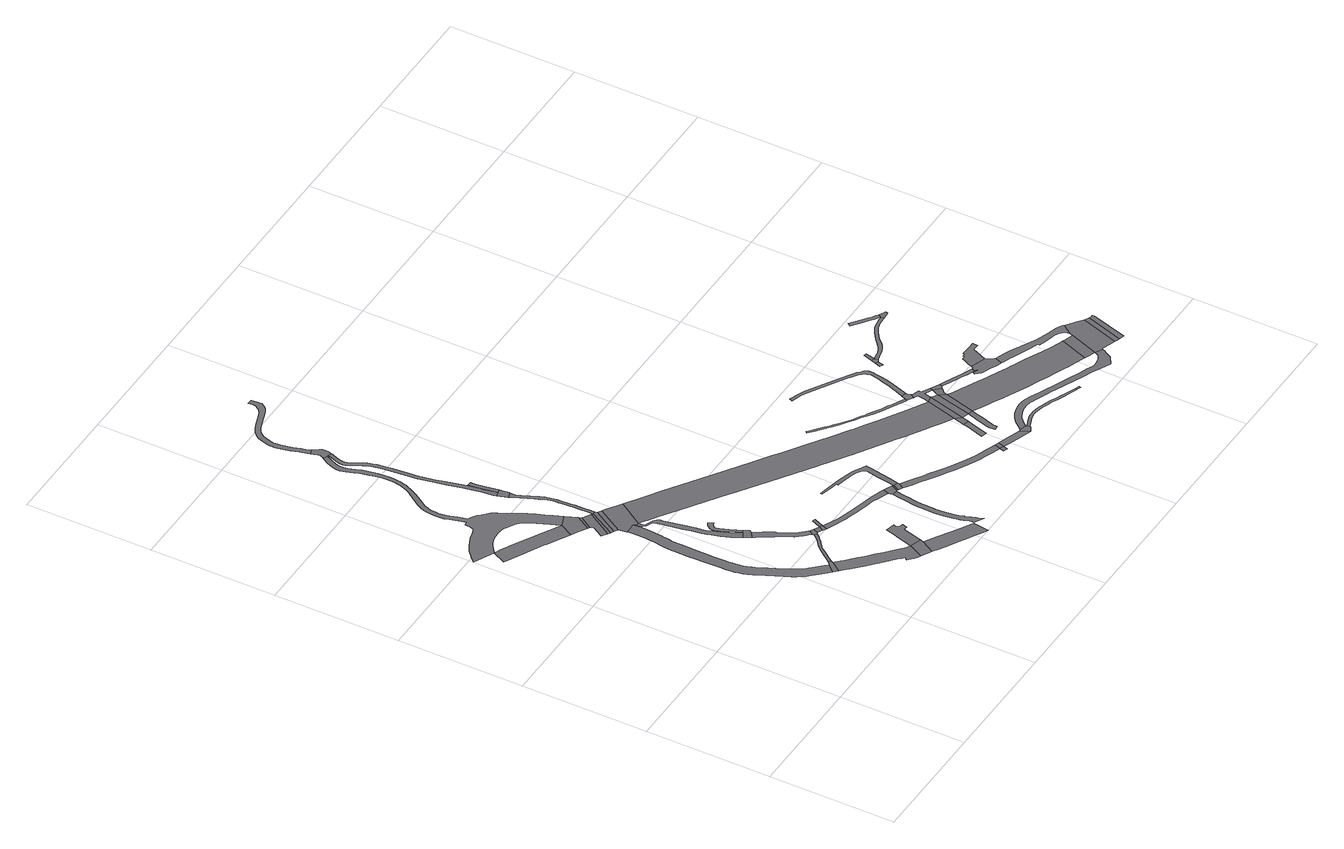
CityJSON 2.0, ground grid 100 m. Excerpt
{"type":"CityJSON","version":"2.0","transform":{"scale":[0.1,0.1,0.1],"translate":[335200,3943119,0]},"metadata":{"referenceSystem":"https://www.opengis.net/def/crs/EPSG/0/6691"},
"CityObjects":{
"road1":{"type":"Road","geometry":[{"type":"MultiSurface","lod":"1","boundaries":[[[0,1,2,3,4,5,6,7,8,9,10,11,12,13,14,15]]]}]},
"road2":{"type":"Road","geometry":[{"type":"MultiSurface","lod":"1","boundaries":[[[16,17,18,19,20,21,22]]]}]},
"road3":{"type":"Road","geometry":[{"type":"MultiSurface","lod":"1","boundaries":[[[23,24,25,26,27,28,29,30,31,32,33,34,35,36,37,38,39,40,41,42,43,44,45,46,47,48,49,50,51,52,53,54,55,56,57,58,59,60,61,62,63,64,65,66,67,68,69,70,71,72,73,74,75,76,77,78,79,80,81,82,83,84,85,86,87,88,89,90,91,92,93,94,95,96,97,98,99,100,101,102,103,104,105,106,107,108,109,110,111,112,113,114,115,116,117,118,119,120,121,122,123,124,125,126,127,128,129,130,131,132,133,7,134,135,136,137,138,139,140,141,142,143,144,145,146,147,148,149,150,151,152,153,154,155,156,15]]]}]},
"road4":{"type":"Road","attributes":{"function":"2","RoadStructureAttribute.sectionType":"1"},"geometry":[{"type":"MultiSurface","lod":"1","boundaries":[[[21,157,158,159,160,161,162,163,164,165,166,167,168,169,170,171,172,173,174,175,176,177,178,179,180,181,182,183,184,185,186,187,188,189,190,191,192,193,194,195,196,197,198,199,200,201,202,203,204,205,206,207,208,209,210,211,212,213,214,215,216,217,218,219,220,221,222,223,224,225,226,227,228,229,230,231,232,233,22]]]}]},
"road5":{"type":"Road","geometry":[{"type":"MultiSurface","lod":"1","boundaries":[[[14,234,235,236,23,15]]]}]},
"road6":{"type":"Road","geometry":[{"type":"MultiSurface","lod":"1","boundaries":[[[237,238,239,240,241,242,243,244]]]}]},
"road7":{"type":"Road","attributes":{"function":"2","RoadStructureAttribute.sectionType":"1"},"geometry":[{"type":"MultiSurface","lod":"1","boundaries":[[[235,242,241,245,236]]]}]},
"road8":{"type":"Road","attributes":{"function":"2"},"geometry":[{"type":"MultiSurface","lod":"1","boundaries":[[[246,247,239,238]]]}]},
"road9":{"type":"Road","geometry":[{"type":"MultiSurface","lod":"1","boundaries":[[[248,249,247,246,250]]]}]},
"road10":{"type":"Road","attributes":{"RoadStructureAttribute.sectionType":"1"},"geometry":[{"type":"MultiSurface","lod":"1","boundaries":[[[251,252,248,250]]]}]},
"road11":{"type":"Road","attributes":{"function":"2","RoadStructureAttribute.sectionType":"1"},"geometry":[{"type":"MultiSurface","lod":"1","boundaries":[[[253,254,255,256,257,258,259,260,261,262,263,264,17,16,265,266,267,268,269,270,271,272,273,274,275,276,277,278,279,280]]]}]},
"road12":{"type":"Road","attributes":{"RoadStructureAttribute.sectionType":"1"},"geometry":[{"type":"MultiSurface","lod":"1","boundaries":[[[281,282,283,284,285,286,287,288,289,290,291,292,293,294,295,296,297,298,299,300,301,302,303,304,305,306,307,308,309,310,311,312,313,314,315,316,317,318,319,320,321,322,323,324,325,326,327,328,329,330,331]]]}]},
"road13":{"type":"Road","attributes":{"RoadStructureAttribute.sectionType":"1"},"geometry":[{"type":"MultiSurface","lod":"1","boundaries":[[[332,333,334,335,336,337,338,339,340,341,342,343,344,345,19,18,346,347,348,349,350,351,352,353,354,355,356,357,358]]]}]},
"road14":{"type":"Road","geometry":[{"type":"MultiSurface","lod":"1","boundaries":[[[359,360,361,252,251,362,363,197,196,364,365,331,330,366]]]}]},
"road15":{"type":"Road","geometry":[{"type":"MultiSurface","lod":"1","boundaries":[[[367,302,301,368,369,370,371,372]]]}]},
"road16":{"type":"Road","attributes":{"RoadStructureAttribute.sectionType":"1"},"geometry":[{"type":"MultiSurface","lod":"1","boundaries":[[[373,374,375,376,377,378,379,380,381,382,383,384,385,386,387,388,247,249,389,390,391,392,393,394,395,396,397,398,399,400,401,402,403,404]]]}]},
"road17":{"type":"Road","attributes":{"RoadStructureAttribute.sectionType":"1"},"geometry":[{"type":"MultiSurface","lod":"1","boundaries":[[[405,406,407,408,409,410,411,412,413,414,415,416,417,418,419,420,421,422,423,424,425,426,427,428,429,430,367,372]]]}]},
"road18":{"type":"Road","geometry":[{"type":"MultiSurface","lod":"1","boundaries":[[[431,432,373,404,433,434,435,436,437,438]]]}]},
"road19":{"type":"Road","attributes":{"RoadStructureAttribute.sectionType":"1"},"geometry":[{"type":"MultiSurface","lod":"1","boundaries":[[[439,440,441,442,443,444,445,446,447,448,449,450,451,452,453,454,455,456,457,458,459,460,461,462,463,464,465,466,370,369]]]}]},
"road20":{"type":"Road","attributes":{"RoadStructureAttribute.sectionType":"1"},"geometry":[{"type":"MultiSurface","lod":"1","boundaries":[[[435,467,468,469,470,471,472,473,436]]]}]},
"road21":{"type":"Road","attributes":{"RoadStructureAttribute.sectionType":"1"},"geometry":[{"type":"MultiSurface","lod":"1","boundaries":[[[437,474,475,476,477,478,479,480,481,482,483,484,485,486,487,488,489,490,491,492,493,494,495,496,497,498,499,500,501,502,503,504,505,506,507,508,509,510,511,512,513,514,515,516,517,518,519,520,521,522,523,438]]]}]},
"road22":{"type":"Road","geometry":[{"type":"MultiSurface","lod":"1","boundaries":[[[279,524,525,526,527,280]]]}]},
"road23":{"type":"Road","geometry":[{"type":"MultiSurface","lod":"1","boundaries":[[[528,453,452,332,358,529]]]}]},
"road24":{"type":"Road","attributes":{"RoadStructureAttribute.sectionType":"1"},"geometry":[{"type":"MultiSurface","lod":"1","boundaries":[[[530,531,528,529]]]}]},
"road25":{"type":"Road","geometry":[{"type":"MultiSurface","lod":"1","boundaries":[[[530,532,533,534,535,531]]]}]},
"road26":{"type":"Road","geometry":[{"type":"MultiSurface","lod":"1","boundaries":[[[536,537,538,539,540,79,78,541,501,500,542,543,544,545,546,547,548]]]}]},
"road27":{"type":"Road","geometry":[{"type":"MultiSurface","lod":"1","boundaries":[[[549,550,535,534]]]}]},
"road28":{"type":"Road","attributes":{"RoadStructureAttribute.sectionType":"1"},"geometry":[{"type":"MultiSurface","lod":"1","boundaries":[[[527,551,552,553,554,555,556,557,558,559,560,561,562,563,564,280]]]}]},
"road29":{"type":"Road","attributes":{"function":"2","RoadStructureAttribute.sectionType":"1"},"geometry":[{"type":"MultiSurface","lod":"1","boundaries":[[[565,566,567,568,569,570,571,572,573,574,575,576,577,578,526,525]]]}]},
"road30":{"type":"Road","attributes":{"RoadStructureAttribute.sectionType":"1"},"geometry":[{"type":"MultiSurface","lod":"1","boundaries":[[[579,580,581,582,583,584,585,586,587,588,589,590,591,592,593,594,595,596,597,598,599,600,601,602,603,604,605,606,607,608,609,610,611,612,613,614,615,616,617,618,619,620,621,622,623,624,625,626,627,536,548]]]}]},
"road31":{"type":"Road","attributes":{"RoadStructureAttribute.sectionType":"1"},"geometry":[{"type":"MultiSurface","lod":"1","boundaries":[[[628,629,630,631,632,633,634,635,636,637,638,639,640,641,533,532,642,643,644,645,646,647,648,649,650,651,652,653]]]}]},
"road32":{"type":"Road","attributes":{"RoadStructureAttribute.sectionType":"1"},"geometry":[{"type":"MultiSurface","lod":"1","boundaries":[[[654,655,656,657,658,659,660,661,662,663,664,665,666,667,668,669,670,671,672,673,674,675,676,677,678,679,680,681,682,683,684,685,686,687,688,689,690,691,692,693,694,695,696]]]}]},
"road33":{"type":"Road","attributes":{"RoadStructureAttribute.sectionType":"1"},"geometry":[{"type":"MultiSurface","lod":"1","boundaries":[[[697,698,699,700,701,702,703,704,705,706,707,708,709,710,711,712,713,714,715,716,717,718,719,720,721,722,723,724,725,726,727,728,729]]]}]},
"road34":{"type":"Road","geometry":[{"type":"MultiSurface","lod":"1","boundaries":[[[730,731,678,677,732,733,734,735,736,628,653]]]}]},
"road35":{"type":"Road","attributes":{"RoadStructureAttribute.sectionType":"1"},"geometry":[{"type":"MultiSurface","lod":"1","boundaries":[[[734,737,728,735]]]}]},
"road36":{"type":"Road","geometry":[{"type":"MultiSurface","lod":"1","boundaries":[[[728,737,738,739,740,729]]]}]},
"road37":{"type":"Road","attributes":{"function":"1","RoadStructureAttribute.sectionType":"1"},"geometry":[{"type":"MultiSurface","lod":"1","boundaries":[[[741,742,743,744,745,746,747,748,749,750,751,752,753,754,755,756,757,758,759,366,330,760,761,762,763,764,765,766,767,768,769,770,771,772,773,774,775,776,777,778,779,780,781,782,783,784,785]]]}]},
"road38":{"type":"Road","attributes":{"RoadStructureAttribute.sectionType":"1"},"geometry":[{"type":"MultiSurface","lod":"1","boundaries":[[[786,787,788,789,790,791,792,793,794,795,796,797,798,799,800,801,802,803,739,738,804,805,806,807,808,809,810,811,812,813,814,815,816,817,818,819,820,821]]]}]},
"road39":{"type":"Road","attributes":{"RoadStructureAttribute.sectionType":"1"},"geometry":[{"type":"MultiSurface","lod":"1","boundaries":[[[820,822,823,824]]]}]},
"road40":{"type":"Road","geometry":[{"type":"MultiSurface","lod":"1","boundaries":[[[821,820,824,825]]]}]},
"road41":{"type":"Road","attributes":{"RoadStructureAttribute.sectionType":"1"},"geometry":[{"type":"MultiSurface","lod":"1","boundaries":[[[826,827,828,829,830,831,832,833,834,835,836,837,838,839,840,841,842,843,844,845,846,847,848,849,850,851,852,853,854,855,856,857,858,859,860,861,862,863,864]]]}]},
"road42":{"type":"Road","attributes":{"RoadStructureAttribute.sectionType":"1"},"geometry":[{"type":"MultiSurface","lod":"1","boundaries":[[[824,865,866,867,868,869,870,825]]]}]},
"road43":{"type":"Road","attributes":{"RoadStructureAttribute.sectionType":"1"},"geometry":[{"type":"MultiSurface","lod":"1","boundaries":[[[871,872,873,874,875,876,877,878,879]]]}]},
"road44":{"type":"Road","attributes":{"RoadStructureAttribute.sectionType":"7"},"geometry":[{"type":"MultiSurface","lod":"1","boundaries":[[[878,880,784,881,879]]]}]},
"road45":{"type":"Road","geometry":[{"type":"MultiSurface","lod":"1","boundaries":[[[882,883,884,885,886,869,868]]]}]},
"road46":{"type":"Road","geometry":[{"type":"MultiSurface","lod":"1","boundaries":[[[887,888,889,890,891,892,893,894,895,896,897,898,899]]]}]},
"road47":{"type":"Road","geometry":[{"type":"MultiSurface","lod":"1","boundaries":[[[785,784,880,900]]]}]},
"road48":{"type":"Road","attributes":{"RoadStructureAttribute.sectionType":"1"},"geometry":[{"type":"MultiSurface","lod":"1","boundaries":[[[901,902,903,904,905,906,907,908,909,910,911,912,913,914,915,916,917,918,919,920,921,922,923,924,925,926,927,928,929,930,931,932,933,934,935,936,937,938,939,940,941,942,943,944,945,946,947]]]}]},
"road49":{"type":"Road","geometry":[{"type":"MultiSurface","lod":"1","boundaries":[[[948,949,950,900,880,887]]]}]},
"road50":{"type":"Road","geometry":[{"type":"MultiSurface","lod":"1","boundaries":[[[951,952,901,947,953,954,826,864,955,956]]]}]},
"road51":{"type":"Road","geometry":[{"type":"MultiSurface","lod":"1","boundaries":[[[948,887,899,957]]]}]},
"road52":{"type":"Road","geometry":[{"type":"MultiSurface","lod":"1","boundaries":[[[958,959,960,961,962,963,964,965,966,967,968,969,951,956,970,971,972,973,974,785,900]]]}]},
"road53":{"type":"Road","geometry":[{"type":"MultiSurface","lod":"1","boundaries":[[[975,976,977,962,978,979,980,981,948,957]]]}]},
"road54":{"type":"Road","attributes":{"RoadStructureAttribute.sectionType":"1"},"geometry":[{"type":"MultiSurface","lod":"1","boundaries":[[[982,983,984,985,986,987,988,989,990,991,992,993,994,995,996,997,998,999,884,883,1000,1001,1002,1003,1004,1005,1006,1007,1008,1009,1010,1011,1012,1013,1014,1015,1016,1017,1018,1019]]]}]},
"road55":{"type":"Road","geometry":[{"type":"MultiSurface","lod":"1","boundaries":[[[1020,1021,963,962,977,1022,1023,1024]]]}]},
"road56":{"type":"Road","attributes":{"RoadStructureAttribute.sectionType":"1"},"geometry":[{"type":"MultiSurface","lod":"1","boundaries":[[[1025,1026,1027,1028,1029,1030,1031,1032,1033,1034,1020,1024]]]}]},
"road57":{"type":"Road","attributes":{"RoadStructureAttribute.sectionType":"1"},"geometry":[{"type":"MultiSurface","lod":"1","boundaries":[[[1035,1036,1037,1038]]]}]},
"road58":{"type":"Road","attributes":{"RoadStructureAttribute.sectionType":"1"},"geometry":[{"type":"MultiSurface","lod":"1","boundaries":[[[1039,1040,1041,1042,1043,1044,1045,1046,1047,1048,1049,1050,1051,1052,1053,1054,1055,1056,1057,1058,1059,1060,1061,1062,1063,1064,1065,1066,1067,1068,1069,1070,1071,1072,886,885,1073,1074,1075,1076,1077,1078,1079,1080,1081,1082,1083,1084,1085,1086,1087,1088,1089,1090,1091,1092,1093,1094,1095,1096,1097,1098,1099,1100,1101,1102,1103]]]}]},
"road59":{"type":"Road","geometry":[{"type":"MultiSurface","lod":"1","boundaries":[[[1037,1104,1105,1106,1107,1038]]]}]},
"road60":{"type":"Road","geometry":[{"type":"MultiSurface","lod":"1","boundaries":[[[1105,1108,1109,1110,1111,1112,1113,1114,1115,1116,1106]]]}]},
"road61":{"type":"Road","geometry":[{"type":"MultiSurface","lod":"1","boundaries":[[[1018,1117,1118,1019]]]}]},
"road62":{"type":"Road","attributes":{"function":"1","RoadStructureAttribute.sectionType":"1"},"geometry":[{"type":"MultiSurface","lod":"1","boundaries":[[[1119,1120,1121,1122,1123,1124,1125,1126,1127,1128,1129,1130,1131,1132,1133,1134,1135,1136,957,899,1137,1138,1139,1140,1141,1142,1143,1144,1145,1146,1147,1148,1149,1150,1151,1152,1153,1154]]]}]},
"road63":{"type":"Road","geometry":[{"type":"MultiSurface","lod":"1","boundaries":[[[1155,1156,1031,1030,1157,1158,1159,1160,1161,1162,1163,1164,1165,1166,1167,1168,1169,1170]]]}]},
"road64":{"type":"Road","attributes":{"RoadStructureAttribute.sectionType":"1"},"geometry":[{"type":"MultiSurface","lod":"1","boundaries":[[[1169,1171,1172,1173,1174,1175,1176,1177,1178,1179,1180,1181,1182,1183,1184,1170]]]}]},
"road65":{"type":"Road","attributes":{"RoadStructureAttribute.sectionType":"1"},"geometry":[{"type":"MultiSurface","lod":"1","boundaries":[[[1185,1186,1187,1188,1189,1190,1191,1192,1193,1194,1195,1196,1197,1198,1105,1104,1199,1200,1201,1202,1203,1204,1205,1206,1207,1208,1209,1210,1211,1212,1213,1214]]]}]},
"road66":{"type":"Road","attributes":{"RoadStructureAttribute.sectionType":"1"},"geometry":[{"type":"MultiSurface","lod":"1","boundaries":[[[1215,1216,1217,1218,1219,1220,1221,1222,1223,1224,1214,1225]]]}]},
"road67":{"type":"Road","attributes":{"RoadStructureAttribute.sectionType":"1"},"geometry":[{"type":"MultiSurface","lod":"1","boundaries":[[[1226,1227,1228,1229,1230,1231,1232,1233,1234,1235,1236,1237,1238,1239,1240,1241,1242,1243,1244,1167,1166,1245,1246,1247,1248,1249,1250,1251,1252,1253,1254,1255,1256,1257,1258,1259,1260,1261,1262,1263,1264]]]}]},
"road68":{"type":"Road","attributes":{"function":"1","RoadStructureAttribute.sectionType":"7"},"geometry":[{"type":"MultiSurface","lod":"1","boundaries":[[[1265,1266,1267,1268,1269,1119,1154]]]}]},
"road69":{"type":"Road","geometry":[{"type":"MultiSurface","lod":"1","boundaries":[[[1214,1213,1270,1271,1272,1273,1225]]]}]},
"road70":{"type":"Road","geometry":[{"type":"MultiSurface","lod":"1","boundaries":[[[1274,1275,1226,1264,1276,1267,1266,1039,1103,1277,1278,1279,1280,1281]]]}]},
"road71":{"type":"Road","geometry":[{"type":"MultiSurface","lod":"1","boundaries":[[[1282,1281,1280,1283,1284]]]}]},
"road72":{"type":"Road","geometry":[{"type":"MultiSurface","lod":"1","boundaries":[[[1285,1286,1287,1288,1289,1290,1282,1284]]]}]}
},
"vertices":[
[608,2659,0],[573,2678,0],[478,2730,0],[423,2759,0],[322,2812,0],[215,2868,0],[187,2882,0],[169,2891,0],[114,2785,0],[127,2779,0],[260,2710,0],[414,2629,0],[431,2619,0],[541,2559,0],[603,2523,0],[663,2627,0],
[1194,694,0],[1253,778,0],[1260,794,0],[1244,806,0],[1226,784,0],[1220,784,0],[1162,725,0],
[754,2665,0],[724,2736,0],[723,2738,0],[713,2764,0],[681,2847,0],[666,2879,0],[654,2903,0],[621,2964,0],[602,2998,0],[559,3089,0],[550,3105,0],[542,3115,0],[535,3125,0],[485,3175,0],[464,3198,0],[446,3211,0],[422,3222,0],[413,3226,0],[400,3232,0],[377,3311,0],[363,3366,0],[357,3387,0],[349,3446,0],[349,3470,0],[351,3493,0],[354,3515,0],[361,3538,0],[369,3559,0],[374,3569,0],[378,3578,0],[381,3583,0],[409,3623,0],[430,3655,0],[451,3690,0],[472,3725,0],[483,3750,0],[493,3775,0],[502,3798,0],[503,3801,0],[510,3828,0],[516,3851,0],[519,3876,0],[522,3910,0],[521,3942,0],[520,3982,0],[515,4031,0],[506,4080,0],[492,4146,0],[478,4190,0],[457,4243,0],[451,4274,0],[454,4299,0],[458,4325,0],[475,4374,0],[478,4379,0],[504,4427,0],[470,4444,0],[465,4434,0],[441,4395,0],[439,4391,0],[417,4337,0],[409,4305,0],[409,4278,0],[419,4231,0],[440,4177,0],[453,4136,0],[467,4072,0],[478,4026,0],[488,3979,0],[491,3942,0],[492,3912,0],[489,3879,0],[486,3857,0],[481,3835,0],[474,3810,0],[465,3786,0],[455,3762,0],[443,3740,0],[426,3716,0],[420,3707,0],[409,3692,0],[397,3675,0],[354,3610,0],[348,3600,0],[345,3595,0],[335,3575,0],[327,3551,0],[324,3542,0],[320,3525,0],[319,3517,0],[316,3498,0],[314,3470,0],[313,3439,0],[318,3379,0],[323,3363,0],[352,3259,0],[360,3223,0],[331,3217,0],[329,3187,0],[324,3160,0],[319,3149,0],[311,3143,0],[270,3129,0],[223,3116,0],[182,3099,0],[147,3083,0],[100,3053,0],[54,3014,0],[46,3007,0],[44,3006,0],[9,2965,0],[205,2922,0],[227,2937,0],[229,2939,0],[254,2951,0],[277,2961,0],[303,2968,0],[330,2971,0],[353,2973,0],[370,2973,0],[390,2971,0],[409,2968,0],[433,2962,0],[455,2952,0],[481,2938,0],[506,2920,0],[533,2896,0],[552,2875,0],[554,2873,0],[567,2854,0],[589,2807,0],[590,2806,0],[596,2791,0],[632,2698,0],
[1196,808,0],[1150,854,0],[1117,890,0],[1094,916,0],[1078,938,0],[1065,959,0],[1048,989,0],[1024,1033,0],[996,1094,0],[974,1144,0],[970,1152,0],[957,1178,0],[936,1227,0],[929,1245,0],[923,1258,0],[915,1283,0],[909,1307,0],[904,1332,0],[899,1363,0],[898,1385,0],[897,1417,0],[896,1438,0],[893,1534,0],[893,1552,0],[892,1692,0],[893,1746,0],[893,1799,0],[893,1821,0],[893,1845,0],[896,1870,0],[900,1897,0],[906,1937,0],[908,1955,0],[909,1961,0],[917,2021,0],[918,2069,0],[920,2120,0],[917,2167,0],[917,2171,0],[915,2196,0],[830,2189,0],[832,2165,0],[835,2119,0],[833,2074,0],[833,2065,0],[832,2027,0],[829,2009,0],[824,1967,0],[816,1909,0],[812,1881,0],[809,1850,0],[808,1823,0],[808,1800,0],[807,1693,0],[807,1671,0],[807,1668,0],[810,1530,0],[814,1435,0],[815,1381,0],[816,1353,0],[822,1317,0],[828,1289,0],[835,1259,0],[839,1247,0],[845,1229,0],[860,1193,0],[879,1153,0],[898,1110,0],[924,1054,0],[950,997,0],[975,949,0],[993,917,0],[1009,891,0],[1030,864,0],[1056,834,0],[1090,797,0],[1137,750,0],
[655,2494,0],[725,2452,0],[794,2568,0],
[708,2323,0],[743,2302,0],[867,2507,0],[831,2529,0],[804,2545,0],[743,2442,0],[753,2421,0],[698,2329,0],
[803,2546,0],
[762,2290,0],[882,2498,0],
[909,2483,0],[907,2500,0],[785,2277,0],
[816,2258,0],[939,2464,0],
[1653,407,0],[1628,427,0],[1599,452,0],[1576,474,0],[1527,517,0],[1480,562,0],[1436,602,0],[1405,630,0],[1388,646,0],[1363,671,0],[1313,719,0],[1295,736,0],[1217,670,0],[1248,637,0],[1293,596,0],[1335,556,0],[1369,525,0],[1412,487,0],[1460,442,0],[1509,400,0],[1531,378,0],[1552,361,0],[1532,337,0],[1544,327,0],[1576,302,0],[1603,283,0],[1618,275,0],[1678,389,0],
[924,2167,0],[925,2159,0],[930,2135,0],[933,2129,0],[950,2111,0],[999,2091,0],[1003,2088,0],[1007,2082,0],[1011,2069,0],[1048,1865,0],[1056,1823,0],[1062,1790,0],[1071,1732,0],[1072,1731,0],[1082,1693,0],[1083,1689,0],[1092,1663,0],[1111,1601,0],[1137,1530,0],[1161,1485,0],[1174,1460,0],[1218,1484,0],[1198,1522,0],[1182,1552,0],[1174,1571,0],[1166,1589,0],[1159,1604,0],[1152,1623,0],[1132,1678,0],[1128,1689,0],[1122,1705,0],[1113,1741,0],[1103,1794,0],[1097,1829,0],[1091,1860,0],[1058,2037,0],[1055,2055,0],[1052,2062,0],[1045,2074,0],[1039,2082,0],[1031,2089,0],[1020,2096,0],[1013,2099,0],[1004,2102,0],[975,2114,0],[954,2122,0],[953,2134,0],[951,2146,0],[949,2171,0],[948,2175,0],[924,2170,0],
[1451,1037,0],[1441,1024,0],[1432,1015,0],[1421,1001,0],[1403,985,0],[1395,978,0],[1368,957,0],[1357,948,0],[1356,947,0],[1348,940,0],[1334,923,0],[1312,896,0],[1295,871,0],[1257,822,0],[1278,818,0],[1307,855,0],[1328,882,0],[1349,910,0],[1363,926,0],[1369,932,0],[1379,941,0],[1407,962,0],[1411,965,0],[1434,987,0],[1437,990,0],[1456,1011,0],[1468,1026,0],
[1056,2384,0],[1016,2413,0],[963,2450,0],[824,2228,0],[829,2197,0],[921,2192,0],[923,2177,0],[1076,2372,0],
[1223,1486,0],[1191,1434,0],[1209,1405,0],[1256,1435,0],[1268,1455,0],[1246,1496,0],
[746,3101,0],[777,3028,0],[820,2934,0],[831,2910,0],[839,2890,0],[845,2875,0],[859,2831,0],[865,2797,0],[867,2767,0],[868,2750,0],[871,2711,0],[873,2677,0],[874,2659,0],[876,2592,0],[880,2544,0],[881,2510,0],[906,2512,0],[905,2546,0],[901,2594,0],[899,2660,0],[898,2666,0],[896,2703,0],[892,2767,0],[890,2800,0],[884,2838,0],[873,2885,0],[870,2892,0],[859,2922,0],[804,3040,0],[789,3077,0],[788,3088,0],[792,3120,0],
[1227,1540,0],[1206,1588,0],[1191,1622,0],[1178,1656,0],[1171,1676,0],[1172,1683,0],[1174,1688,0],[1174,1689,0],[1178,1694,0],[1183,1699,0],[1190,1704,0],[1213,1716,0],[1195,1753,0],[1171,1737,0],[1159,1725,0],[1153,1716,0],[1146,1704,0],[1144,1694,0],[1144,1689,0],[1144,1686,0],[1145,1670,0],[1154,1647,0],[1168,1613,0],[1178,1589,0],[1184,1577,0],[1204,1530,0],
[717,3180,0],[743,3107,0],[791,3125,0],[786,3176,0],[783,3196,0],[753,3192,0],[752,3190,0],[717,3183,0],
[1223,1384,0],[1240,1356,0],[1261,1323,0],[1276,1300,0],[1294,1271,0],[1295,1269,0],[1316,1237,0],[1346,1180,0],[1363,1149,0],[1364,1147,0],[1403,1100,0],[1419,1084,0],[1440,1062,0],[1449,1054,0],[1473,1087,0],[1467,1092,0],[1433,1127,0],[1404,1162,0],[1401,1165,0],[1396,1171,0],[1392,1177,0],[1374,1212,0],[1354,1250,0],[1350,1257,0],[1341,1271,0],[1340,1295,0],[1297,1366,0],[1266,1418,0],
[765,3311,0],[760,3343,0],[752,3397,0],[753,3413,0],[723,3416,0],[722,3396,0],[733,3322,0],
[752,3192,0],[748,3211,0],[731,3306,0],[728,3323,0],[709,3422,0],[671,3579,0],[656,3647,0],[649,3680,0],[637,3739,0],[634,3761,0],[625,3863,0],[609,3984,0],[607,4016,0],[605,4043,0],[598,4084,0],[589,4117,0],[578,4149,0],[565,4179,0],[532,4239,0],[511,4280,0],[507,4295,0],[507,4308,0],[510,4326,0],[522,4366,0],[523,4369,0],[539,4405,0],[543,4418,0],[513,4428,0],[502,4395,0],[494,4374,0],[479,4334,0],[475,4311,0],[475,4291,0],[481,4268,0],[504,4224,0],[536,4164,0],[549,4137,0],[559,4108,0],[566,4077,0],[573,4039,0],[579,3981,0],[595,3860,0],[604,3758,0],[607,3734,0],[625,3648,0],[645,3552,0],[679,3416,0],[693,3334,0],[699,3300,0],[713,3205,0],
[1684,240,0],[1701,231,0],[1763,337,0],[1770,359,0],
[1499,1069,0],[1485,1033,0],
[1518,1013,0],[1542,1046,0],
[1551,996,0],[1566,1034,0],[1568,1040,0],[1544,1046,0],
[468,4546,0],[476,4519,0],[485,4493,0],[486,4478,0],[474,4452,0],[510,4432,0],[548,4431,0],[551,4453,0],[552,4475,0],[552,4498,0],[541,4515,0],[524,4535,0],[507,4559,0],
[1600,1114,0],[1576,1121,0],
[1779,386,0],[1802,467,0],[1815,510,0],[1818,520,0],[1842,514,0],[1853,555,0],[1829,563,0],[1814,588,0],[1817,607,0],[1749,624,0],[1739,586,0],[1736,577,0],[1711,494,0],[1687,411,0],
[1744,205,0],[1802,170,0],[1880,126,0],[1940,90,0],[2011,48,0],[2041,30,0],[2095,1,0],[2113,125,0],[2103,133,0],[2073,151,0],[2001,194,0],[1941,229,0],[1863,276,0],[1806,310,0],
[496,4588,0],[485,4633,0],[467,4694,0],[446,4779,0],[445,4802,0],[444,4817,0],[445,4832,0],[446,4846,0],[454,4877,0],[462,4905,0],[471,4926,0],[485,4946,0],[500,4962,0],[505,4968,0],[530,4982,0],[563,4997,0],[599,5009,0],[688,5041,0],[709,5049,0],[725,5057,0],[739,5066,0],[757,5085,0],[775,5114,0],[775,5143,0],[772,5181,0],[769,5197,0],[730,5199,0],[735,5166,0],[733,5141,0],[715,5112,0],[701,5098,0],[679,5082,0],[586,5047,0],[548,5034,0],[512,5018,0],[480,4999,0],[464,4982,0],[454,4971,0],[436,4945,0],[425,4918,0],[415,4888,0],[407,4852,0],[405,4834,0],[404,4818,0],[405,4801,0],[407,4771,0],[429,4683,0],[447,4623,0],[462,4565,0],
[2117,857,0],[2092,867,0],[2055,879,0],[2014,890,0],[1950,907,0],[1909,918,0],[1812,943,0],[1796,947,0],[1774,953,0],[1744,962,0],[1716,971,0],[1691,978,0],[1639,999,0],[1579,1028,0],[1623,962,0],[1678,941,0],[1722,927,0],[1733,923,0],[1802,904,0],[1899,879,0],[1940,868,0],[1975,859,0],[2002,848,0],[2043,832,0],[2075,820,0],[2097,811,0],
[2195,88,0],[2190,101,0],[2184,115,0],[2175,148,0],[2172,157,0],[2164,179,0],[2150,220,0],[2148,226,0],[2143,243,0],[2135,264,0],[2128,297,0],[2121,339,0],[2116,397,0],[2114,419,0],[2113,428,0],[2114,461,0],[2114,482,0],[2115,514,0],[2118,552,0],[2120,596,0],[2124,622,0],[2130,655,0],[2139,711,0],[2147,768,0],[2105,774,0],[2097,717,0],[2089,660,0],[2080,600,0],[2076,555,0],[2075,518,0],[2075,501,0],[2073,456,0],[2073,426,0],[2074,406,0],[2083,336,0],[2088,292,0],[2091,275,0],[2094,254,0],[2100,231,0],[2108,206,0],[2122,165,0],[2126,150,0],[2121,132,0],
[2245,881,0],[2258,949,0],[2277,1057,0],[2284,1092,0],[2230,1121,0],[2210,1132,0],[2175,1148,0],[2161,1152,0],[2140,1159,0],[2115,1168,0],[2089,1174,0],[2048,1184,0],[2005,1194,0],[1949,1206,0],[1868,1222,0],[1865,1208,0],[1948,1190,0],[2010,1175,0],[2008,1162,0],[2043,1154,0],[2082,1145,0],[2107,1139,0],[2126,1134,0],[2141,1130,0],[2173,1119,0],[2192,1111,0],[2223,1089,0],[2233,1077,0],[2237,1064,0],[2218,957,0],[2206,888,0],[2193,821,0],[2232,813,0],
[2106,804,0],[2105,792,0],[2147,771,0],[2152,776,0],[2159,776,0],[2183,826,0],[2142,846,0],
[2167,770,0],
[2200,750,0],[2229,796,0],[2232,812,0],
[3107,1058,0],[3067,1080,0],[2959,1142,0],[2861,1201,0],[2759,1263,0],[2747,1270,0],[2667,1319,0],[2587,1370,0],[2571,1380,0],[2444,1462,0],[2270,1579,0],[2230,1605,0],[2123,1677,0],[2057,1721,0],[1976,1775,0],[1928,1807,0],[1583,2040,0],[1346,2200,0],[1229,2273,0],[957,2169,0],[1049,2108,0],[1050,2107,0],[1074,2091,0],[1209,1998,0],[1471,1821,0],[1542,1774,0],[1580,1748,0],[1677,1682,0],[1792,1605,0],[2118,1387,0],[2135,1376,0],[2175,1348,0],[2315,1258,0],[2338,1243,0],[2444,1175,0],[2541,1113,0],[2635,1056,0],[2702,1013,0],[2735,992,0],[2833,935,0],[2880,908,0],[2950,865,0],[3032,820,0],[3041,815,0],[3108,1058,0],
[2920,424,0],[2900,431,0],[2856,447,0],[2814,463,0],[2759,483,0],[2695,511,0],[2670,525,0],[2661,530,0],[2658,532,0],[2641,541,0],[2582,575,0],[2533,605,0],[2479,637,0],[2439,663,0],[2389,692,0],[2346,720,0],[2295,751,0],[2239,790,0],[2266,708,0],[2319,676,0],[2362,648,0],[2411,618,0],[2452,592,0],[2506,560,0],[2555,530,0],[2572,520,0],[2616,496,0],[2644,480,0],[2661,471,0],[2672,465,0],[2739,434,0],[2786,417,0],[2838,398,0],[2895,378,0],[2913,372,0],[2931,420,0],
[2902,335,0],[2935,325,0],[2946,360,0],
[2964,409,0],
[3054,1216,0],[3052,1217,0],[3008,1239,0],[2960,1264,0],[2926,1284,0],[2879,1309,0],[2826,1339,0],[2778,1366,0],[2766,1373,0],[2732,1393,0],[2687,1421,0],[2682,1424,0],[2637,1456,0],[2594,1489,0],[2554,1519,0],[2540,1530,0],[2508,1554,0],[2472,1584,0],[2419,1632,0],[2402,1647,0],[2389,1633,0],[2430,1597,0],[2473,1561,0],[2500,1541,0],[2504,1539,0],[2537,1513,0],[2581,1480,0],[2630,1446,0],[2674,1415,0],[2675,1414,0],[2726,1382,0],[2762,1354,0],[2772,1347,0],[2804,1326,0],[2861,1293,0],[2912,1264,0],[2976,1232,0],[3041,1200,0],[3045,1198,0],
[2988,345,0],[3059,320,0],[3127,295,0],[3180,277,0],[3149,346,0],[3006,394,0],
[3009,696,0],[2984,612,0],[2981,599,0],[2966,549,0],[3010,536,0],[3028,600,0],[3053,684,0],[3060,708,0],[3016,724,0],
[3077,771,0],[3033,784,0],
[3222,301,0],[3225,308,0],[3216,328,0],[3219,337,0],[3158,348,0],
[3132,748,0],[3129,736,0],[3103,651,0],[3078,567,0],[3075,554,0],[3076,504,0],[3116,508,0],[3116,549,0],[3118,557,0],[3142,639,0],[3157,688,0],[3168,724,0],[3173,743,0],
[3159,1069,0],
[3110,1244,0],[3117,1269,0],[3128,1301,0],[3140,1333,0],[3150,1370,0],[3160,1404,0],[3170,1440,0],[3177,1474,0],[3185,1508,0],[3189,1536,0],[3192,1559,0],[3193,1579,0],[3190,1591,0],[3190,1594,0],[3175,1617,0],[3158,1633,0],[3135,1654,0],[3118,1665,0],[3108,1672,0],[3022,1728,0],[2831,1840,0],[2784,1871,0],[2734,1892,0],[2652,1921,0],[2644,1897,0],[2725,1869,0],[2772,1849,0],[2818,1819,0],[3008,1707,0],[3054,1677,0],[3071,1666,0],[3118,1635,0],[3136,1617,0],[3146,1602,0],[3156,1581,0],[3158,1579,0],[3162,1554,0],[3161,1537,0],[3158,1513,0],[3150,1482,0],[3141,1455,0],[3129,1416,0],[3117,1380,0],[3104,1346,0],[3092,1313,0],[3081,1282,0],[3070,1253,0],
[3206,1040,0],[3177,1058,0],[3162,1067,0],
[3114,1208,0],[3109,1223,0],[3064,1238,0],[3058,1224,0],[3070,1186,0],[3095,1172,0],
[3240,986,0],
[3167,1109,0],[3171,1124,0],[3173,1126,0],[3202,1113,0],[3232,1099,0],[3243,1121,0],[3210,1137,0],[3175,1155,0],[3180,1178,0],[3146,1189,0],[3129,1192,0],[3120,1198,0],[3105,1167,0],[3130,1154,0],[3129,1147,0],[3128,1145,0],[3117,1093,0],
[3248,1017,0],[3273,1040,0],[3280,1047,0],[3222,1075,0],[3220,1070,0],[3211,1052,0],[3207,1043,0],
[3739,238,0],[3696,256,0],[3647,276,0],[3635,281,0],[3592,299,0],[3545,322,0],[3507,337,0],[3461,352,0],[3444,356,0],[3428,360,0],[3406,365,0],[3376,369,0],[3352,369,0],[3329,367,0],[3305,362,0],[3280,353,0],[3257,343,0],[3233,333,0],[3240,314,0],[3264,325,0],[3287,334,0],[3311,343,0],[3332,347,0],[3353,349,0],[3375,349,0],[3402,346,0],[3424,341,0],[3452,334,0],[3455,333,0],[3500,318,0],[3537,304,0],[3583,281,0],[3631,263,0],[3639,259,0],[3690,240,0],[3733,224,0],[3739,222,0],[3745,236,0],
[3313,1087,0],[3287,1099,0],[3286,1053,0],[3293,1058,0],[3302,1064,0],
[3350,1040,0],[3441,996,0],[3475,980,0],[3498,970,0],[3534,955,0],[3560,944,0],[3571,971,0],[3488,1004,0],[3454,1021,0],[3361,1063,0],
[3273,1546,0],[3301,1535,0],[3313,1583,0],[3287,1589,0],
[4156,310,0],[4147,293,0],[4135,276,0],[4119,267,0],[4103,258,0],[4077,249,0],[4058,246,0],[4035,246,0],[4015,251,0],[3989,263,0],[3977,268,0],[3907,294,0],[3823,330,0],[3747,360,0],[3660,401,0],[3657,402,0],[3584,433,0],[3514,466,0],[3468,483,0],[3453,486,0],[3435,490,0],[3411,493,0],[3397,492,0],[3381,491,0],[3352,488,0],[3325,481,0],[3301,472,0],[3276,459,0],[3252,446,0],[3237,434,0],[3222,421,0],[3207,405,0],[3190,383,0],[3167,358,0],[3230,352,0],[3245,372,0],[3257,385,0],[3269,395,0],[3280,404,0],[3299,415,0],[3321,426,0],[3341,433,0],[3362,439,0],[3385,442,0],[3409,443,0],[3414,442,0],[3427,441,0],[3443,437,0],[3454,435,0],[3482,424,0],[3495,420,0],[3568,389,0],[3641,359,0],[3650,355,0],[3735,318,0],[3813,286,0],[3889,252,0],[3957,222,0],[3998,204,0],[4023,192,0],[4100,154,0],[4163,195,0],[4189,239,0],[4201,260,0],[4212,281,0],
[3336,1594,0],[3327,1624,0],[3303,1630,0],[3301,1624,0],
[3330,1633,0],[3335,1651,0],[3338,1663,0],[3338,1664,0],[3347,1700,0],[3322,1701,0],[3315,1673,0],[3312,1663,0],[3309,1654,0],
[3771,208,0],[3777,222,0],
[4151,569,0],[4123,579,0],[4042,610,0],[3982,637,0],[3914,669,0],[3849,699,0],[3771,732,0],[3764,735,0],[3735,748,0],[3703,761,0],[3636,793,0],[3561,828,0],[3510,852,0],[3501,857,0],[3444,883,0],[3395,906,0],[3348,930,0],[3284,962,0],[3174,742,0],[3238,709,0],[3292,682,0],[3339,659,0],[3340,659,0],[3404,627,0],[3456,603,0],[3527,569,0],[3602,533,0],[3674,503,0],[3682,500,0],[3752,469,0],[3821,440,0],[3890,412,0],[3925,398,0],[3956,386,0],[4040,354,0],[4064,344,0],
[3589,977,0],[3583,969,0],[3596,928,0],[3578,931,0],[3542,946,0],[3530,929,0],[3564,891,0],[3582,884,0],[3639,862,0],[3684,843,0],[3723,827,0],[3728,825,0],[3753,884,0],[3749,889,0],[3708,946,0],[3593,989,0],
[3729,998,0],[3760,1066,0],[3761,1066,0],[3811,1064,0],[3814,1104,0],[3764,1106,0],[3704,1108,0],[3687,1111,0],[3684,1096,0],[3663,1096,0],[3660,1081,0],[3633,1084,0],[3624,1063,0],[3605,1021,0],
[3719,1806,0],[3678,1800,0],[3626,1789,0],[3618,1785,0],[3595,1773,0],[3575,1759,0],[3522,1721,0],[3454,1661,0],[3452,1660,0],[3432,1649,0],[3401,1637,0],[3384,1633,0],[3374,1631,0],[3373,1631,0],[3363,1602,0],[3378,1606,0],[3394,1610,0],[3408,1613,0],[3443,1626,0],[3478,1646,0],[3498,1661,0],[3507,1670,0],[3537,1701,0],[3590,1739,0],[3608,1752,0],[3635,1765,0],[3661,1771,0],[3682,1775,0],[3748,1782,0],[3744,1807,0],
[3745,1843,0],[3720,1859,0],[3692,1881,0],[3651,1911,0],[3572,1971,0],[3554,1947,0],[3633,1887,0],[3674,1857,0],[3702,1835,0],[3728,1818,0],[3760,1834,0],
[4304,646,0],[4298,651,0],[4277,664,0],[4265,670,0],[4253,675,0],[4216,689,0],[4177,700,0],[4138,711,0],[4107,723,0],[4069,738,0],[4039,753,0],[3999,775,0],[3971,789,0],[3954,798,0],[3935,808,0],[3904,823,0],[3864,842,0],[3823,858,0],[3771,877,0],[3745,818,0],[3747,817,0],[3801,797,0],[3829,785,0],[3843,779,0],[3885,763,0],[3919,747,0],[3960,730,0],[4024,707,0],[4030,700,0],[4032,689,0],[4088,672,0],[4131,661,0],[4173,651,0],[4192,643,0],[4211,632,0],[4224,619,0],[4238,600,0],[4244,583,0],[4245,569,0],
[4107,328,0],[4152,311,0],[4236,538,0],[4192,554,0],[4169,562,0],
[3785,1783,0],[3807,1787,0],[3813,1806,0],[3801,1810,0],
[4379,590,0],[4338,620,0],[4242,554,0],[4216,288,0],[4223,285,0],[4278,265,0],[4325,250,0],[4424,554,0],
[4460,531,0],[4346,243,0],[4368,236,0],
[4389,230,0],[4409,224,0],[4499,513,0],[4495,520,0],[4494,527,0],[4476,526,0]
]}
